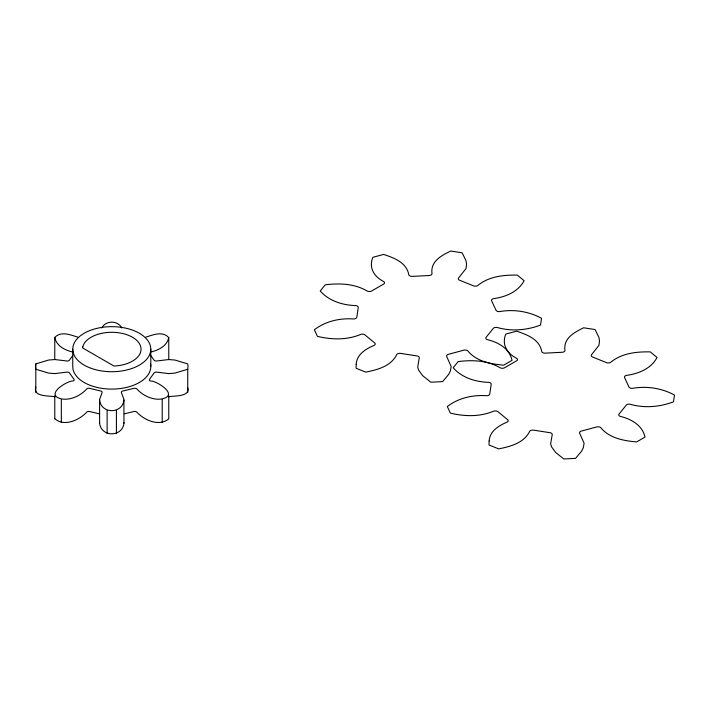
<?xml version="1.0" encoding="UTF-8"?>
<svg xmlns="http://www.w3.org/2000/svg" width="710" height="710" viewBox="0 0 710 710"><rect width="100%" height="100%" fill="white"/><g stroke="black" fill="none" stroke-linecap="round" stroke-linejoin="round"><path stroke-width="1.06" d="M150.307 354.893L153.919 359.926A2.405 1.393 0 0 0 156.777 360.991L168.589 359.553L174.953 360.041L187.742 363.893L188.043 366.564L187.742 369.244L174.953 373.096L168.589 373.584L156.777 372.138A2.405 1.393 0 0 0 153.919 373.211L149.703 379.078A2.405 1.393 0 0 0 150.422 381.004C154.887 380.223 175.947 392.47 165.705 397.707C156.2 402.064 143.402 396.428 136.773 388.876A2.405 1.393 0 0 0 133.436 388.468L123.274 390.899A2.405 1.393 0 0 0 121.419 392.55L123.922 399.366L123.948 423.284C122.342 437.307 101.202 437.307 99.595 423.284L99.622 399.366L102.116 392.55A2.405 1.393 0 0 0 100.27 390.899L90.099 388.468A2.405 1.393 0 0 0 86.771 388.876C80.141 396.428 67.343 402.064 57.838 397.707C47.597 392.47 68.657 380.223 73.121 381.004A2.405 1.393 0 0 0 73.84 379.078L69.624 373.211A2.405 1.393 0 0 0 66.767 372.138L54.954 373.584L48.591 373.096L35.802 369.244L35.5 366.564L35.802 363.893L48.591 360.041L54.954 359.553L66.767 360.991A2.405 1.393 0 0 0 69.624 359.926L72.633 355.737M99.595 423.284L99.622 422.539M35.802 387.065C32.633 396.97 48.928 395.577 54.954 396.757M72.748 349.187L73.086 346.249A39.023 22.534 0 0 1 134.154 330.736A39.023 22.534 0 0 1 129.788 369.173A39.023 22.534 0 0 1 72.748 349.187L72.748 366.564A39.023 22.534 0 0 0 114.328 389.044A39.023 22.534 0 0 0 150.458 363.627M168.589 396.757C174.305 395.603 190.005 396.952 187.839 387.953M123.948 400.112C122.342 414.134 101.202 414.134 99.595 400.112M99.249 413.832L90.099 411.64A2.405 1.393 0 0 0 86.771 412.048C79.511 420.205 63.882 427.065 54.812 418.687M145.914 337.09C153.209 334.854 162.803 330.745 168.731 337.614C166.939 346.294 158.224 350.323 150.422 352.133M101.752 327.984C105.657 320.219 117.887 320.219 121.792 327.984M54.776 359.517L54.776 337.445C61.096 330.825 70.281 334.863 77.63 337.09M168.767 395.683L168.767 418.856C159.262 426.923 144.121 420.205 136.773 412.048A2.405 1.393 0 0 0 133.436 411.64L124.285 413.832M73.121 352.133C65.258 350.341 56.489 346.205 54.776 337.445M123.922 422.539L123.948 423.284M187.742 369.244L187.742 392.417M168.767 337.445L168.767 359.517M162.208 399.473L162.208 422.645M150.795 349.187L150.795 366.564M116.413 410.424L116.413 433.597M107.13 410.424L107.13 433.597M61.335 399.473L61.335 422.645M54.776 395.683L54.776 418.856M35.802 363.893L35.802 392.417M356.18 364.283L356.065 368.224L365.756 372.138C377.56 369.697 391.015 366.369 396.819 354.432A3.284 1.89 0 0 1 401.15 353.482L416.335 355.825A3.284 1.89 0 0 1 419.264 357.902L417.702 367.026L418.554 370.025L422.619 375.634L430.828 382.211L442.623 381.607L448.729 374.312L450.344 371.019L451.161 366.484L446.696 356.518A3.284 1.89 0 0 1 448.96 354.183L463.213 350.341A3.284 1.89 0 0 1 467.766 350.846C476.57 361.603 490.69 363.973 503.683 365.171L512.043 360.343C509.54 348.512 498.136 342.167 487.237 339.611A3.284 1.89 0 0 1 486.368 336.975L493.006 328.748A3.284 1.89 0 0 1 497.062 327.443C511.431 331.614 526.642 330.283 540.523 325.091L541.553 318.284C528.702 311.362 513.854 309.081 499.458 311.61A3.284 1.89 0 0 1 495.864 309.915L491.79 301.147A3.284 1.89 0 0 1 493.441 298.644C505.52 297.037 518.087 291.996 524.113 280.707L517.324 275.116C503.461 274.885 488.773 276.367 477.653 285.624A3.284 1.89 0 0 1 473.011 285.66L460.133 280.45A3.284 1.89 0 0 1 458.607 277.921L466 268.558L466.559 264.014L465.964 260.605L462.139 252.804L450.708 251.038C441.38 255.564 430.224 261.413 432.008 273.811A3.284 1.89 0 0 1 428.503 275.56L412.838 276.35A3.284 1.89 0 0 1 408.853 274.974C406.715 262.478 394.05 257.881 383.595 254.428L372.865 257.313C368.481 267.945 374.205 276.74 383.897 281.692A3.284 1.89 0 0 1 383.16 284.337L372.04 290.763A3.284 1.89 0 0 1 367.461 291.189C354.68 283.592 339.566 283.024 325.224 284.817L320.228 291.011C329.192 301.129 342.664 305.185 355.825 305.593A3.284 1.89 0 0 1 358.204 307.892L356.828 316.935A3.284 1.89 0 0 1 353.802 318.967C339.833 317.973 325.579 321.16 314.352 329.76L317.414 336.354C331.783 339.824 347.075 340.196 360.928 334.321A3.284 1.89 0 0 1 365.304 335.2L374.33 342.637A3.284 1.89 0 0 1 374.259 345.317C365.987 348.805 356.775 354.255 356.18 364.283M489.128 441.043L489.012 444.975L498.704 448.897C510.508 446.457 523.962 443.129 529.766 431.192A3.284 1.89 0 0 1 534.097 430.233L549.291 432.585A3.284 1.89 0 0 1 552.22 434.662L550.649 443.786L551.501 446.785L555.566 452.385L563.784 458.962L575.57 458.367L581.676 451.072L583.292 447.77L584.108 443.244L579.653 433.277A3.284 1.89 0 0 1 581.907 430.934L596.16 427.101A3.284 1.89 0 0 1 600.713 427.606C609.517 438.363 623.637 440.733 636.63 441.931L645 437.103C642.488 425.272 631.083 418.927 620.185 416.362A3.284 1.89 0 0 1 619.315 413.735L625.963 405.508A3.284 1.89 0 0 1 630.01 404.203C644.378 408.374 659.59 407.034 673.471 401.842L674.5 395.044C661.649 388.113 646.801 385.832 632.415 388.361A3.284 1.89 0 0 1 628.811 386.675L624.747 377.906A3.284 1.89 0 0 1 626.397 375.404C638.467 373.788 651.034 368.756 657.061 357.467L650.28 351.876C636.417 351.645 621.72 353.127 610.6 362.375A3.284 1.89 0 0 1 605.958 362.419L593.081 357.21A3.284 1.89 0 0 1 591.563 354.68L598.947 345.317L599.506 340.773L598.912 337.365L595.087 329.564L583.655 327.789C574.328 332.315 563.172 338.173 564.956 350.562A3.284 1.89 0 0 1 561.45 352.32L545.786 353.11A3.284 1.89 0 0 1 541.801 351.734C539.671 339.238 526.997 334.632 516.543 331.18L505.822 334.073C501.429 344.705 507.162 353.5 516.845 358.452A3.284 1.89 0 0 1 516.108 361.097L504.987 367.514A3.284 1.89 0 0 1 500.408 367.94C487.628 360.352 472.514 359.775 458.181 361.576L453.175 367.771C462.139 377.88 475.62 381.945 488.773 382.353A3.284 1.89 0 0 1 491.151 384.651L489.785 393.695A3.284 1.89 0 0 1 486.749 395.718C472.78 394.733 458.527 397.911 447.309 406.519L450.371 413.113C464.73 416.584 480.022 416.956 493.876 411.081A3.284 1.89 0 0 1 498.26 411.96L507.277 419.397A3.284 1.89 0 0 1 507.206 422.068C498.944 425.556 489.722 431.005 489.128 441.043M82.75 346.986L82.644 347.944L113.928 366.005L115.588 365.943A29.27 16.898 0 0 0 140.784 346.986L140.039 344.811A29.27 16.898 0 0 0 109.855 332.324A29.27 16.898 0 0 0 82.75 346.986"/></g></svg>
